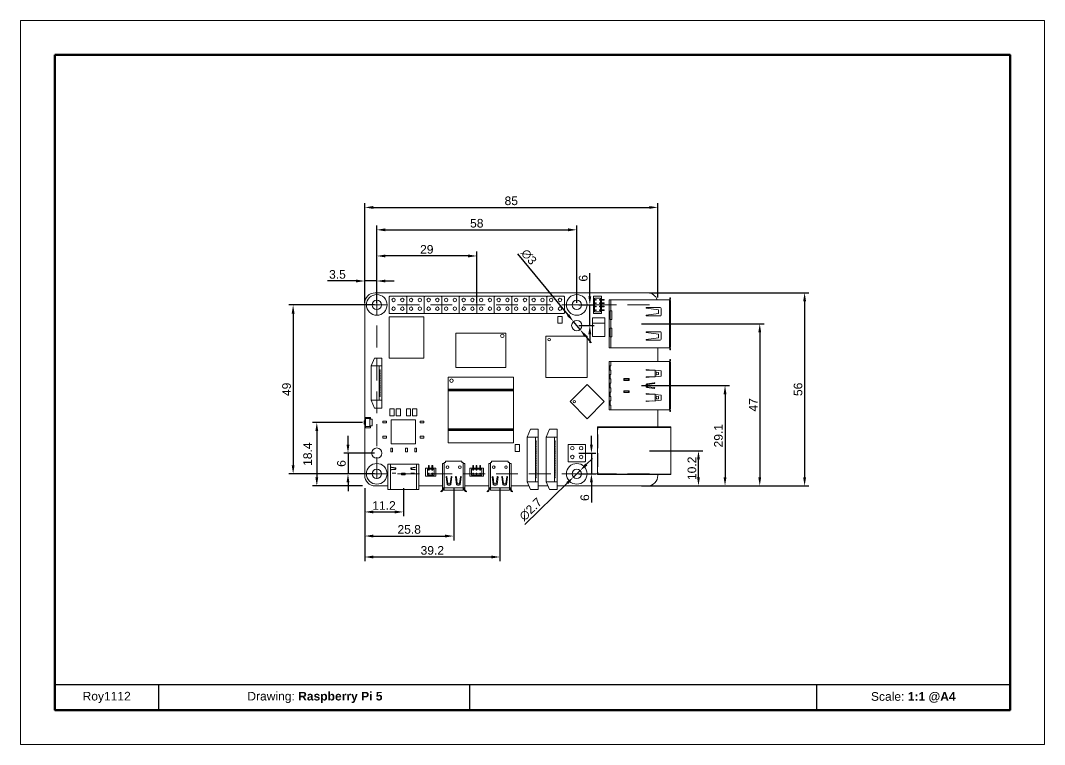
# Model space of a CAD drawing. Header units: millimetres. Extents: x 210 to 507, y 297 to 507.
import ezdxf

# ---------------------------------------------------------------- set-up
doc = ezdxf.new("R2010")
doc.units = ezdxf.units.MM
doc.linetypes.add('DASHED2', pattern=[9.525, 6.35, -3.175])
doc.layers.get('Defpoints').update_dxf_attribs({"color": 5, "lineweight": 13})
for name, color, linetype, lineweight in [('01 Frame', 9, 'Continuous', 30), ('02 Board', 3, 'Continuous', 20), ('03 Component', 7, 'Continuous', 13), ('05 Dimensions', 1, 'Continuous', 18)]:
    doc.layers.add(name, color=color, linetype=linetype, lineweight=lineweight)
doc.layers.add('04 AuxiliaryLine', color=6, linetype='DASHED2', lineweight=13, plot=False)
doc.styles.get("Standard").update_dxf_attribs({"font": 'arial.ttf'})
doc.dimstyles.new('ISO-25', dxfattribs={"dimtxt": 2.5, "dimasz": 2.5, "dimexe": 1.25, "dimexo": 0.625, "dimtad": 1, "dimdsep": 46, "dimtxsty": 'Standard', "dimcen": 2.5, "dimadec": 0, "dimazin": 0, "dimtfac": 1, "dimtmove": 0, "dimatfit": 3, "dimfxl": 1, "dimarcsym": 0})

# ---------------------------------------------------------------- blocks, each defined once
blk = doc.blocks.new('*D12')
at = {"layer": '05 Dimensions', "color": 0, "lineweight": -2, "transparency": 16777216}
for p, q in [((307.34, 431.44), (299.02, 431.44)), ((309.84, 425.14), (309.84, 432.69)), ((313.34, 431.44), (309.84, 431.44)), ((313.34, 425.14), (313.34, 432.69)), ((315.84, 431.44), (318.34, 431.44))]:
    blk.add_line(p, q, dxfattribs=at)
at = {"layer": '05 Dimensions', "color": 0, "transparency": 16777216}
for points in [[(307.34, 431.85), (307.34, 431.02), (309.84, 431.44)], [(315.84, 431.85), (315.84, 431.02), (313.34, 431.44)]]:
    blk.add_solid(points, dxfattribs=at)
at = {"layer": 'Defpoints', "color": 0, "transparency": 16777216}
for p in [(309.84, 431.44), (309.84, 424.51), (313.34, 424.51)]:
    blk.add_point(p, dxfattribs=at)
at = {"layer": '05 Dimensions', "color": 0, "transparency": 16777216, "insert": (301.93, 433.34), "char_height": 2.5, "attachment_point": 5}
blk.add_mtext('3.5', dxfattribs=at)
blk = doc.blocks.new('*D13')
at = {"layer": '05 Dimensions', "color": 0, "lineweight": -2, "transparency": 16777216}
for p, q in [((313.34, 425.14), (313.34, 439.95)), ((342.34, 425.14), (342.34, 439.95)), ((339.84, 438.7), (315.84, 438.7))]:
    blk.add_line(p, q, dxfattribs=at)
at = {"layer": '05 Dimensions', "color": 0, "transparency": 16777216}
for points in [[(315.84, 439.11), (315.84, 438.28), (313.34, 438.7)], [(339.84, 439.11), (339.84, 438.28), (342.34, 438.7)]]:
    blk.add_solid(points, dxfattribs=at)
at = {"layer": 'Defpoints', "color": 0, "transparency": 16777216}
for p in [(313.34, 438.7), (313.34, 424.51), (342.34, 424.51)]:
    blk.add_point(p, dxfattribs=at)
at = {"layer": '05 Dimensions', "color": 0, "transparency": 16777216, "insert": (327.84, 440.6), "char_height": 2.5, "attachment_point": 5}
blk.add_mtext('29', dxfattribs=at)
blk = doc.blocks.new('*D14')
at = {"layer": '05 Dimensions', "color": 0, "lineweight": -2, "transparency": 16777216}
for p, q in [((313.34, 425.14), (313.34, 447.53)), ((315.84, 446.28), (368.84, 446.28)), ((371.34, 425.14), (371.34, 447.53))]:
    blk.add_line(p, q, dxfattribs=at)
at = {"layer": '05 Dimensions', "color": 0, "transparency": 16777216}
for points in [[(315.84, 446.7), (315.84, 445.86), (313.34, 446.28)], [(368.84, 446.7), (368.84, 445.86), (371.34, 446.28)]]:
    blk.add_solid(points, dxfattribs=at)
at = {"layer": 'Defpoints', "color": 0, "transparency": 16777216}
for p in [(371.34, 446.28), (313.34, 424.51), (371.34, 424.51)]:
    blk.add_point(p, dxfattribs=at)
at = {"layer": '05 Dimensions', "color": 0, "transparency": 16777216, "insert": (342.34, 448.18), "char_height": 2.5, "attachment_point": 5}
blk.add_mtext('58', dxfattribs=at)
blk = doc.blocks.new('*D15')
at = {"layer": '05 Dimensions', "color": 0, "lineweight": -2, "transparency": 16777216}
for p, q in [((309.84, 425.64), (309.84, 454.03)), ((312.34, 452.78), (392.34, 452.78)), ((394.84, 426.64), (394.84, 454.03))]:
    blk.add_line(p, q, dxfattribs=at)
at = {"layer": '05 Dimensions', "color": 0, "transparency": 16777216}
for points in [[(312.34, 453.19), (312.34, 452.36), (309.84, 452.78)], [(392.34, 453.19), (392.34, 452.36), (394.84, 452.78)]]:
    blk.add_solid(points, dxfattribs=at)
at = {"layer": 'Defpoints', "color": 0, "transparency": 16777216}
for p in [(394.84, 452.78), (309.84, 425.01), (394.84, 426.01)]:
    blk.add_point(p, dxfattribs=at)
at = {"layer": '05 Dimensions', "color": 0, "transparency": 16777216, "insert": (352.34, 454.68), "char_height": 2.5, "attachment_point": 5}
blk.add_mtext('85', dxfattribs=at)
blk = doc.blocks.new('*D17')
at = {"layer": '05 Dimensions', "color": 0, "lineweight": -2, "transparency": 16777216}
for p, q in [((354.15, 439.35), (368.79, 421.6)), ((372.29, 417.35), (370.38, 419.67)), ((373.88, 415.43), (375.48, 413.5))]:
    blk.add_line(p, q, dxfattribs=at)
at = {"layer": '05 Dimensions', "color": 0, "transparency": 16777216}
for points in [[(369.11, 421.86), (368.47, 421.33), (370.38, 419.67)], [(374.21, 415.69), (373.56, 415.16), (372.29, 417.35)]]:
    blk.add_solid(points, dxfattribs=at)
at = {"layer": 'Defpoints', "color": 0, "transparency": 16777216}
for p in [(370.38, 419.67), (372.29, 417.35)]:
    blk.add_point(p, dxfattribs=at)
at = {"layer": '05 Dimensions', "color": 0, "transparency": 16777216, "insert": (357.45, 438.44), "char_height": 2.5, "attachment_point": 5, "rotation": 309.5276}
blk.add_mtext('∅3', dxfattribs=at)
blk = doc.blocks.new('*D19')
at = {"layer": '05 Dimensions', "color": 0, "lineweight": -2, "transparency": 16777216}
for p, q in [((312.71, 424.51), (287.82, 424.51)), ((289.07, 422.01), (289.07, 378.01)), ((312.71, 375.51), (287.82, 375.51))]:
    blk.add_line(p, q, dxfattribs=at)
at = {"layer": '05 Dimensions', "color": 0, "transparency": 16777216}
for points in [[(288.66, 422.01), (289.49, 422.01), (289.07, 424.51)], [(288.66, 378.01), (289.49, 378.01), (289.07, 375.51)]]:
    blk.add_solid(points, dxfattribs=at)
at = {"layer": 'Defpoints', "color": 0, "transparency": 16777216}
for p in [(313.34, 424.51), (289.07, 375.51), (313.34, 375.51)]:
    blk.add_point(p, dxfattribs=at)
at = {"layer": '05 Dimensions', "color": 0, "transparency": 16777216, "insert": (287.17, 400.01), "char_height": 2.5, "attachment_point": 5, "rotation": 90}
blk.add_mtext('49', dxfattribs=at)
blk = doc.blocks.new('*D20')
at = {"layer": '05 Dimensions', "color": 0, "lineweight": -2, "transparency": 16777216}
for p, q in [((304.99, 384.01), (304.99, 386.51)), ((312.71, 381.51), (303.74, 381.51)), ((304.99, 381.51), (304.99, 375.51)), ((312.71, 375.51), (303.74, 375.51)), ((304.99, 373.01), (304.99, 370.51))]:
    blk.add_line(p, q, dxfattribs=at)
at = {"layer": '05 Dimensions', "color": 0, "transparency": 16777216}
for points in [[(304.57, 384.01), (305.4, 384.01), (304.99, 381.51)], [(304.57, 373.01), (305.4, 373.01), (304.99, 375.51)]]:
    blk.add_solid(points, dxfattribs=at)
at = {"layer": 'Defpoints', "color": 0, "transparency": 16777216}
for p in [(313.34, 381.51), (304.99, 375.51), (313.34, 375.51)]:
    blk.add_point(p, dxfattribs=at)
at = {"layer": '05 Dimensions', "color": 0, "transparency": 16777216, "insert": (303.09, 378.51), "char_height": 2.5, "attachment_point": 5, "rotation": 90}
blk.add_mtext('6', dxfattribs=at)
blk = doc.blocks.new('*D21')
at = {"layer": '05 Dimensions', "color": 0, "lineweight": -2, "transparency": 16777216}
for p, q in [((309.21, 390.41), (294.69, 390.41)), ((295.94, 387.91), (295.95, 374.51)), ((309.21, 372.01), (294.7, 372.01))]:
    blk.add_line(p, q, dxfattribs=at)
at = {"layer": '05 Dimensions', "color": 0, "transparency": 16777216}
for points in [[(296.36, 387.91), (295.53, 387.91), (295.94, 390.41)], [(296.36, 374.51), (295.53, 374.51), (295.95, 372.01)]]:
    blk.add_solid(points, dxfattribs=at)
at = {"layer": 'Defpoints', "color": 0, "transparency": 16777216}
for p in [(309.83, 390.41), (295.95, 372.01), (309.84, 372.01)]:
    blk.add_point(p, dxfattribs=at)
at = {"layer": '05 Dimensions', "color": 0, "transparency": 16777216, "insert": (293.29, 381.21), "char_height": 2.5, "attachment_point": 5, "rotation": 90}
blk.add_mtext('18.4', dxfattribs=at)
blk = doc.blocks.new('*D22')
at = {"layer": '05 Dimensions', "color": 0, "lineweight": -2, "transparency": 16777216}
for p, q in [((309.84, 371.39), (309.84, 363.2)), ((321.04, 371.39), (321.04, 363.2)), ((312.34, 364.45), (318.54, 364.45))]:
    blk.add_line(p, q, dxfattribs=at)
at = {"layer": '05 Dimensions', "color": 0, "transparency": 16777216}
for points in [[(312.34, 364.87), (312.34, 364.03), (309.84, 364.45)], [(318.54, 364.87), (318.54, 364.03), (321.04, 364.45)]]:
    blk.add_solid(points, dxfattribs=at)
at = {"layer": 'Defpoints', "color": 0, "transparency": 16777216}
for p in [(309.84, 372.01), (321.04, 372.01), (321.04, 364.45)]:
    blk.add_point(p, dxfattribs=at)
at = {"layer": '05 Dimensions', "color": 0, "transparency": 16777216, "insert": (315.44, 366.33), "char_height": 2.5, "attachment_point": 5}
blk.add_mtext('11.2', dxfattribs=at)
blk = doc.blocks.new('*D23')
at = {"layer": '05 Dimensions', "color": 0, "lineweight": -2, "transparency": 16777216}
for p, q in [((309.84, 371.39), (309.84, 356.22)), ((335.64, 371.39), (335.64, 356.22)), ((312.34, 357.47), (333.14, 357.47))]:
    blk.add_line(p, q, dxfattribs=at)
at = {"layer": '05 Dimensions', "color": 0, "transparency": 16777216}
for points in [[(312.34, 357.88), (312.34, 357.05), (309.84, 357.47)], [(333.14, 357.88), (333.14, 357.05), (335.64, 357.47)]]:
    blk.add_solid(points, dxfattribs=at)
at = {"layer": 'Defpoints', "color": 0, "transparency": 16777216}
for p in [(309.84, 372.01), (335.64, 372.01), (335.64, 357.47)]:
    blk.add_point(p, dxfattribs=at)
at = {"layer": '05 Dimensions', "color": 0, "transparency": 16777216, "insert": (322.74, 359.37), "char_height": 2.5, "attachment_point": 5}
blk.add_mtext('25.8', dxfattribs=at)
blk = doc.blocks.new('*D24')
at = {"layer": '05 Dimensions', "color": 0, "lineweight": -2, "transparency": 16777216}
for p, q in [((309.84, 371.39), (309.84, 350.14)), ((349.04, 371.39), (349.04, 350.14)), ((312.34, 351.39), (346.54, 351.39))]:
    blk.add_line(p, q, dxfattribs=at)
at = {"layer": '05 Dimensions', "color": 0, "transparency": 16777216}
for points in [[(312.34, 351.81), (312.34, 350.97), (309.84, 351.39)], [(346.54, 351.81), (346.54, 350.97), (349.04, 351.39)]]:
    blk.add_solid(points, dxfattribs=at)
at = {"layer": 'Defpoints', "color": 0, "transparency": 16777216}
for p in [(309.84, 372.01), (349.04, 372.01), (349.04, 351.39)]:
    blk.add_point(p, dxfattribs=at)
at = {"layer": '05 Dimensions', "color": 0, "transparency": 16777216, "insert": (329.44, 353.29), "char_height": 2.5, "attachment_point": 5}
blk.add_mtext('39.2', dxfattribs=at)
blk = doc.blocks.new('*D25')
at = {"layer": '05 Dimensions', "color": 0, "lineweight": -2, "transparency": 16777216}
for p, q in [((374.1, 378.2), (375.89, 379.94)), ((372.31, 376.45), (370.37, 374.57)), ((356.29, 360.85), (368.58, 372.82))]:
    blk.add_line(p, q, dxfattribs=at)
at = {"layer": '05 Dimensions', "color": 0, "transparency": 16777216}
for points in [[(373.81, 378.5), (374.39, 377.9), (372.31, 376.45)], [(368.29, 373.12), (368.87, 372.53), (370.37, 374.57)]]:
    blk.add_solid(points, dxfattribs=at)
at = {"layer": 'Defpoints', "color": 0, "transparency": 16777216}
for p in [(370.37, 374.57), (372.31, 376.45)]:
    blk.add_point(p, dxfattribs=at)
at = {"layer": '05 Dimensions', "color": 0, "transparency": 16777216, "insert": (357.97, 365.23), "char_height": 2.5, "attachment_point": 5, "rotation": 44.2647}
blk.add_mtext('∅2.7', dxfattribs=at)
blk = doc.blocks.new('*D26')
at = {"layer": '05 Dimensions', "color": 0, "lineweight": -2, "transparency": 16777216}
for p, q in [((375.58, 384.01), (375.58, 386.51)), ((371.96, 381.51), (376.83, 381.51)), ((375.58, 381.51), (375.58, 375.51)), ((371.96, 375.51), (376.83, 375.51)), ((375.58, 373.01), (375.58, 367.16))]:
    blk.add_line(p, q, dxfattribs=at)
at = {"layer": '05 Dimensions', "color": 0, "transparency": 16777216}
for points in [[(375.17, 384.01), (376, 384.01), (375.58, 381.51)], [(375.17, 373.01), (376, 373.01), (375.58, 375.51)]]:
    blk.add_solid(points, dxfattribs=at)
at = {"layer": 'Defpoints', "color": 0, "transparency": 16777216}
for p in [(371.34, 381.51), (371.34, 375.51), (375.58, 375.51)]:
    blk.add_point(p, dxfattribs=at)
at = {"layer": '05 Dimensions', "color": 0, "transparency": 16777216, "insert": (373.68, 368.61), "char_height": 2.5, "attachment_point": 5, "rotation": 90}
blk.add_mtext('6', dxfattribs=at)
blk = doc.blocks.new('*D27')
at = {"layer": '05 Dimensions', "color": 0, "lineweight": -2, "transparency": 16777216}
for p, q in [((392.46, 382.21), (407.89, 382.21)), ((406.64, 374.51), (406.64, 379.71)), ((392.46, 372.01), (407.89, 372.01))]:
    blk.add_line(p, q, dxfattribs=at)
at = {"layer": '05 Dimensions', "color": 0, "transparency": 16777216}
for points in [[(406.22, 379.71), (407.05, 379.71), (406.64, 382.21)], [(406.22, 374.51), (407.05, 374.51), (406.64, 372.01)]]:
    blk.add_solid(points, dxfattribs=at)
at = {"layer": 'Defpoints', "color": 0, "transparency": 16777216}
for p in [(391.84, 382.21), (406.64, 382.21), (391.84, 372.01)]:
    blk.add_point(p, dxfattribs=at)
at = {"layer": '05 Dimensions', "color": 0, "transparency": 16777216, "insert": (404.74, 377.11), "char_height": 2.5, "attachment_point": 5, "rotation": 90}
blk.add_mtext('10.2', dxfattribs=at)
blk = doc.blocks.new('*D28')
at = {"layer": '05 Dimensions', "color": 0, "lineweight": -2, "transparency": 16777216}
for p, q in [((390.13, 401.11), (415.59, 401.11)), ((414.34, 398.61), (414.34, 374.51)), ((390.13, 372.01), (415.59, 372.01))]:
    blk.add_line(p, q, dxfattribs=at)
at = {"layer": '05 Dimensions', "color": 0, "transparency": 16777216}
for points in [[(413.92, 398.61), (414.75, 398.61), (414.34, 401.11)], [(413.92, 374.51), (414.75, 374.51), (414.34, 372.01)]]:
    blk.add_solid(points, dxfattribs=at)
at = {"layer": 'Defpoints', "color": 0, "transparency": 16777216}
for p in [(389.51, 401.11), (389.51, 372.01), (414.34, 372.01)]:
    blk.add_point(p, dxfattribs=at)
at = {"layer": '05 Dimensions', "color": 0, "transparency": 16777216, "insert": (412.44, 386.56), "char_height": 2.5, "attachment_point": 5, "rotation": 90}
blk.add_mtext('29.1', dxfattribs=at)
blk = doc.blocks.new('*D29')
at = {"layer": '05 Dimensions', "color": 0, "lineweight": -2, "transparency": 16777216}
for p, q in [((390.13, 419.01), (425.66, 419.01)), ((424.41, 416.51), (424.41, 374.51)), ((390.13, 372.01), (425.66, 372.01))]:
    blk.add_line(p, q, dxfattribs=at)
at = {"layer": '05 Dimensions', "color": 0, "transparency": 16777216}
for points in [[(423.99, 416.51), (424.82, 416.51), (424.41, 419.01)], [(423.99, 374.51), (424.82, 374.51), (424.41, 372.01)]]:
    blk.add_solid(points, dxfattribs=at)
at = {"layer": 'Defpoints', "color": 0, "transparency": 16777216}
for p in [(389.51, 419.01), (389.51, 372.01), (424.41, 372.01)]:
    blk.add_point(p, dxfattribs=at)
at = {"layer": '05 Dimensions', "color": 0, "transparency": 16777216, "insert": (422.53, 395.51), "char_height": 2.5, "attachment_point": 5, "rotation": 90}
blk.add_mtext('47', dxfattribs=at)
blk = doc.blocks.new('*D30')
at = {"layer": '05 Dimensions', "color": 0, "lineweight": -2, "transparency": 16777216}
for p, q in [((392.46, 428.01), (438.67, 428.01)), ((437.42, 425.51), (437.42, 374.51)), ((392.46, 372.01), (438.67, 372.01))]:
    blk.add_line(p, q, dxfattribs=at)
at = {"layer": '05 Dimensions', "color": 0, "transparency": 16777216}
for points in [[(437, 425.51), (437.84, 425.51), (437.42, 428.01)], [(437, 374.51), (437.84, 374.51), (437.42, 372.01)]]:
    blk.add_solid(points, dxfattribs=at)
at = {"layer": 'Defpoints', "color": 0, "transparency": 16777216}
for p in [(391.84, 428.01), (391.84, 372.01), (437.42, 372.01)]:
    blk.add_point(p, dxfattribs=at)
at = {"layer": '05 Dimensions', "color": 0, "transparency": 16777216, "insert": (435.52, 400.01), "char_height": 2.5, "attachment_point": 5, "rotation": 90}
blk.add_mtext('56', dxfattribs=at)
blk = doc.blocks.new('*D31')
at = {"layer": '05 Dimensions', "color": 0, "lineweight": -2, "transparency": 16777216}
for p, q in [((375.12, 427.01), (375.12, 433.69)), ((371.96, 424.51), (376.37, 424.51)), ((375.12, 418.51), (375.12, 424.51)), ((371.96, 418.51), (376.37, 418.51)), ((375.12, 416.01), (375.12, 413.51))]:
    blk.add_line(p, q, dxfattribs=at)
at = {"layer": '05 Dimensions', "color": 0, "transparency": 16777216}
for points in [[(374.7, 427.01), (375.54, 427.01), (375.12, 424.51)], [(374.7, 416.01), (375.54, 416.01), (375.12, 418.51)]]:
    blk.add_solid(points, dxfattribs=at)
at = {"layer": 'Defpoints', "color": 0, "transparency": 16777216}
for p in [(371.34, 424.51), (371.34, 418.51), (375.12, 418.51)]:
    blk.add_point(p, dxfattribs=at)
at = {"layer": '05 Dimensions', "color": 0, "transparency": 16777216, "insert": (373.22, 432.24), "char_height": 2.5, "attachment_point": 5, "rotation": 90}
blk.add_mtext('6', dxfattribs=at)

msp = doc.modelspace()

# ---------------------------------------------------------------- linework, layer by layer
at = {"layer": '01 Frame'}
for p, q in [((250, 314.302), (250, 307)), ((340.231, 314.302), (340.231, 307)), ((440.881, 314.302), (440.881, 307))]:
    msp.add_line(p, q, dxfattribs=at)
at = {"layer": '01 Frame', "lineweight": 50}
msp.add_lwpolyline([(220, 497), (497, 497), (497, 307), (220, 307)], close=True, dxfattribs=at)
at = {"layer": '01 Frame'}
for points in [[(220, 307), (497, 307), (497, 314.302), (220, 314.302)], [(220, 307), (497, 307), (497, 307), (220, 307)]]:
    msp.add_lwpolyline(points, close=True, dxfattribs=at)
at = {"layer": '02 Board'}
msp.add_line((360.109, 372.012), (362.953, 372.012), dxfattribs=at)
for points in [[(394.667, 426.012, 0.3178372), (391.839, 428.012), (312.839, 428.012, 0.4142136), (309.839, 425.012), (309.839, 375.012, 0.4142136), (312.839, 372.012), (316.569, 372.012)], [(365.606, 372.012), (391.839, 372.012, 0.4142136), (394.839, 375.012), (394.839, 375.271)]]:
    msp.add_lwpolyline(points, format="xyb", dxfattribs=at)
for points in [[(394.839, 408.112), (394.839, 412.012)], [(394.839, 389.153), (394.839, 394.112)], [(325.509, 372.012), (332.389, 372.012)], [(338.889, 372.012), (345.789, 372.012)], [(352.289, 372.012), (357.456, 372.012)]]:
    msp.add_lwpolyline(points, dxfattribs=at)
for centre, radius in [((313.339, 424.512), 3), ((313.339, 424.512), 1.35), ((371.339, 424.512), 3), ((371.339, 424.512), 1.35), ((371.339, 418.512), 1.5), ((313.339, 381.512), 1.5), ((313.339, 375.512), 3), ((371.339, 375.512), 3), ((313.339, 375.512), 1.35), ((371.339, 375.512), 1.35)]:
    msp.add_circle(centre, radius, dxfattribs=at)
at = {"layer": '03 Component'}
for p, q in [((377.902, 425.912), (377.902, 426.112)), ((377.902, 426.112), (378.202, 426.112)), ((378.202, 425.912), (377.902, 425.912)), ((377.902, 424.912), (377.902, 425.112)), ((377.902, 425.112), (378.202, 425.112)), ((378.202, 424.912), (377.902, 424.912)), ((378.202, 426.112), (378.202, 425.912)), ((378.202, 425.112), (378.202, 424.912)), ((378.502, 426.112), (379.226, 426.112)), ((379.226, 425.912), (378.502, 425.912)), ((378.502, 425.112), (379.226, 425.112)), ((379.226, 424.912), (378.502, 424.912)), ((379.276, 426.062), (379.276, 425.962)), ((379.276, 425.062), (379.276, 424.962)), ((381.259, 426.012), (381.259, 422.762)), ((398.535, 426.533), (398.359, 426.533)), ((398.359, 426.533), (398.359, 426.157)), ((398.535, 426.157), (398.535, 426.533)), ((377.902, 423.912), (377.902, 424.112)), ((377.902, 424.112), (378.202, 424.112)), ((378.202, 423.912), (377.902, 423.912)), ((377.902, 422.912), (377.902, 423.112)), ((377.902, 423.112), (378.202, 423.112)), ((378.202, 422.912), (377.902, 422.912)), ((378.202, 424.112), (378.202, 423.912)), ((378.202, 423.112), (378.202, 422.912)), ((378.502, 424.112), (379.226, 424.112)), ((379.226, 423.912), (378.502, 423.912)), ((378.502, 423.112), (379.226, 423.112)), ((379.226, 422.912), (378.502, 422.912)), ((379.276, 424.062), (379.276, 423.962)), ((379.276, 423.062), (379.276, 422.962)), ((391.435, 423.674), (391.435, 423.59)), ((391.478, 423.54), (395.011, 423.055)), ((391.478, 421.483), (395.011, 421.969)), ((391.485, 423.724), (395.573, 423.724)), ((395.054, 423.005), (395.054, 422.018)), ((395.823, 421.549), (395.823, 423.474)), ((375.889, 419.254), (379.489, 419.254)), ((381.233, 417.762), (381.233, 420.262)), ((391.435, 421.349), (391.435, 421.434)), ((391.485, 421.299), (395.573, 421.299)), ((391.435, 416.674), (391.435, 416.59)), ((391.478, 416.54), (395.011, 416.055)), ((391.485, 416.724), (395.573, 416.724)), ((395.054, 416.005), (395.054, 415.018)), ((395.823, 414.549), (395.823, 416.474)), ((381.259, 415.262), (381.259, 412.012)), ((391.435, 414.349), (391.435, 414.434)), ((391.478, 414.483), (395.011, 414.969)), ((391.485, 414.299), (395.573, 414.299)), ((398.359, 411.49), (398.359, 411.866)), ((398.535, 411.49), (398.359, 411.49)), ((398.535, 411.866), (398.535, 411.49)), ((311.68, 406.847), (312.637, 409.097)), ((312.637, 409.097), (314.834, 409.097)), ((314.834, 409.097), (314.834, 396.847)), ((398.535, 408.633), (398.359, 408.633)), ((398.359, 408.633), (398.359, 408.257)), ((398.535, 408.257), (398.535, 408.633)), ((311.68, 396.847), (311.68, 406.847)), ((311.68, 406.847), (314.834, 406.847)), ((314.074, 406.847), (314.074, 396.847)), ((381.009, 406.842), (381.009, 405.572)), ((381.009, 404.302), (381.009, 403.032)), ((391.425, 405.777), (391.425, 405.64)), ((391.45, 405.615), (394.054, 405.615)), ((391.452, 405.802), (393.284, 405.615)), ((394.054, 405.615), (394.054, 403.649)), ((394.054, 405.536), (395.823, 405.355)), ((394.054, 405.124), (395.054, 404.94)), ((394.054, 404.141), (395.054, 404.324)), ((395.054, 404.94), (395.054, 404.324)), ((395.823, 405.355), (395.823, 403.863)), ((381.009, 401.762), (381.009, 400.492)), ((391.425, 403.493), (391.425, 403.63)), ((391.425, 401.356), (391.425, 400.868)), ((391.936, 401.452), (391.441, 401.452)), ((391.452, 403.468), (393.284, 403.655)), ((393.825, 401.947), (391.684, 401.653)), ((393.825, 401.711), (391.936, 401.452)), ((394.054, 403.684), (395.823, 403.863)), ((334.003, 400.046), (353.003, 400.046)), ((334.003, 399.796), (353.003, 399.796)), ((334.003, 399.546), (353.003, 399.546)), ((381.009, 399.222), (381.009, 397.952)), ((391.425, 398.76), (391.425, 398.622)), ((391.441, 400.772), (391.936, 400.772)), ((391.45, 398.597), (394.054, 398.597)), ((391.452, 398.785), (393.284, 398.597)), ((393.825, 400.276), (391.684, 400.571)), ((393.825, 400.512), (391.936, 400.772)), ((394.054, 398.597), (394.054, 396.632)), ((394.054, 398.519), (395.823, 398.338)), ((394.054, 398.106), (395.054, 397.922)), ((395.823, 398.338), (395.823, 396.845)), ((311.68, 396.847), (312.637, 394.597)), ((311.68, 396.847), (314.834, 396.847)), ((314.834, 396.847), (314.834, 394.597)), ((381.009, 396.682), (381.009, 395.412)), ((391.425, 396.475), (391.425, 396.613)), ((391.452, 396.45), (393.284, 396.638)), ((394.054, 397.123), (395.054, 397.307)), ((394.054, 396.666), (395.823, 396.845)), ((395.054, 397.922), (395.054, 397.307)), ((312.637, 394.597), (314.834, 394.597)), ((398.359, 393.59), (398.359, 393.966)), ((398.535, 393.59), (398.359, 393.59)), ((398.535, 393.966), (398.535, 393.59)), ((310.035, 391.59), (311.535, 391.59)), ((310.035, 389.19), (311.535, 389.19)), ((311.335, 391.59), (311.335, 389.19)), ((377.434, 389.153), (377.484, 389.153)), ((377.434, 389.153), (377.434, 388.403)), ((377.484, 389.153), (377.484, 388.403)), ((392.265, 388.965), (392.265, 389.153)), ((334.003, 388.546), (353.003, 388.546)), ((334.003, 388.296), (353.003, 388.296)), ((334.003, 388.046), (353.003, 388.046)), ((356.956, 386.189), (357.912, 388.439)), ((356.956, 373.189), (356.956, 386.189)), ((356.956, 386.189), (360.109, 386.189)), ((357.912, 388.439), (360.109, 388.439)), ((359.349, 386.189), (359.349, 373.189)), ((360.109, 388.439), (360.109, 370.939)), ((362.453, 386.189), (363.41, 388.439)), ((362.453, 373.189), (362.453, 386.189)), ((362.453, 386.189), (365.606, 386.189)), ((363.41, 388.439), (365.606, 388.439)), ((364.846, 386.189), (364.846, 373.189)), ((365.606, 388.439), (365.606, 370.939)), ((377.484, 388.403), (377.434, 388.403)), ((377.484, 386.903), (377.434, 386.903)), ((377.434, 386.903), (377.434, 382.962)), ((377.484, 388.965), (398.584, 388.965)), ((377.484, 386.903), (377.484, 382.962)), ((377.484, 382.962), (377.434, 382.962)), ((377.484, 381.462), (377.434, 381.462)), ((377.434, 381.462), (377.434, 377.521)), ((377.484, 377.521), (377.484, 381.462)), ((317.269, 378.322), (317.269, 370.972)), ((317.682, 377.436), (318.714, 377.294)), ((317.682, 377.322), (318.593, 377.197)), ((324.396, 377.436), (323.364, 377.294)), ((324.396, 377.322), (323.485, 377.197)), ((324.809, 378.322), (324.809, 370.972)), ((328.349, 377.156), (328.349, 377.88)), ((328.399, 377.93), (328.499, 377.93)), ((328.549, 377.88), (328.549, 377.156)), ((329.349, 377.156), (329.349, 377.88)), ((329.399, 377.93), (329.499, 377.93)), ((329.549, 377.88), (329.549, 377.156)), ((332.389, 371.492), (332.389, 378.492)), ((332.389, 378.492), (332.889, 378.492)), ((332.989, 378.81), (332.889, 378.71)), ((332.889, 371.492), (332.889, 378.71)), ((332.989, 378.81), (333.239, 378.81)), ((333.239, 378.81), (333.239, 379.16)), ((333.239, 379.16), (338.039, 379.16)), ((338.039, 378.81), (338.039, 379.16)), ((338.289, 378.81), (338.039, 378.81)), ((338.289, 378.81), (338.389, 378.71)), ((338.389, 371.492), (338.389, 378.71)), ((338.889, 378.492), (338.389, 378.492)), ((338.889, 378.492), (338.889, 371.492)), ((341.189, 377.156), (341.189, 377.88)), ((341.239, 377.93), (341.339, 377.93)), ((341.389, 377.88), (341.389, 377.156)), ((342.189, 377.156), (342.189, 377.88)), ((342.239, 377.93), (342.339, 377.93)), ((342.389, 377.88), (342.389, 377.156)), ((343.189, 377.156), (343.189, 377.88)), ((343.239, 377.93), (343.339, 377.93)), ((343.389, 377.88), (343.389, 377.156)), ((345.789, 371.492), (345.789, 378.492)), ((345.789, 378.492), (346.289, 378.492)), ((346.389, 378.81), (346.289, 378.71)), ((346.289, 371.492), (346.289, 378.71)), ((346.389, 378.81), (346.639, 378.81)), ((346.639, 378.81), (346.639, 379.16)), ((346.639, 379.16), (351.439, 379.16)), ((351.439, 378.81), (351.439, 379.16)), ((351.689, 378.81), (351.439, 378.81)), ((351.689, 378.81), (351.789, 378.71)), ((351.789, 371.492), (351.789, 378.71)), ((352.289, 378.492), (351.789, 378.492)), ((352.289, 378.492), (352.289, 371.492)), ((377.434, 377.521), (377.484, 377.521)), ((317.682, 376.744), (318.593, 376.869)), ((317.682, 376.63), (318.714, 376.772)), ((317.753, 375.744), (318.839, 375.744)), ((318.634, 376.917), (318.634, 377.149)), ((318.839, 376.915), (318.839, 377.15)), ((323.239, 376.915), (323.239, 377.15)), ((323.239, 375.744), (324.325, 375.744)), ((324.396, 376.63), (323.364, 376.772)), ((323.444, 376.917), (323.444, 377.149)), ((324.396, 376.744), (323.485, 376.869)), ((328.349, 376.856), (328.549, 376.856)), ((328.349, 376.556), (328.349, 376.856)), ((328.549, 376.556), (328.349, 376.556)), ((328.549, 376.856), (328.549, 376.556)), ((329.349, 376.856), (329.549, 376.856)), ((329.349, 376.556), (329.349, 376.856)), ((329.549, 376.556), (329.349, 376.556)), ((329.549, 376.856), (329.549, 376.556)), ((333.431, 374.601), (333.725, 372.459)), ((333.667, 374.601), (333.926, 372.712)), ((334.866, 374.601), (334.607, 372.712)), ((335.102, 374.601), (334.808, 372.459)), ((336.176, 374.601), (336.47, 372.459)), ((336.412, 374.601), (336.671, 372.712)), ((337.611, 374.601), (337.352, 372.712)), ((337.847, 374.601), (337.553, 372.459)), ((341.189, 376.856), (341.389, 376.856)), ((341.189, 376.556), (341.189, 376.856)), ((341.389, 376.556), (341.189, 376.556)), ((341.389, 376.856), (341.389, 376.556)), ((342.189, 376.856), (342.389, 376.856)), ((342.189, 376.556), (342.189, 376.856)), ((342.389, 376.556), (342.189, 376.556)), ((342.389, 376.856), (342.389, 376.556)), ((343.189, 376.856), (343.389, 376.856)), ((343.189, 376.556), (343.189, 376.856)), ((343.389, 376.556), (343.189, 376.556)), ((343.389, 376.856), (343.389, 376.556)), ((346.831, 374.601), (347.125, 372.459)), ((347.067, 374.601), (347.326, 372.712)), ((348.266, 374.601), (348.007, 372.712)), ((348.502, 374.601), (348.208, 372.459)), ((349.576, 374.601), (349.87, 372.459)), ((349.812, 374.601), (350.071, 372.712)), ((351.011, 374.601), (350.752, 372.712)), ((351.247, 374.601), (350.953, 372.459)), ((377.484, 376.021), (377.434, 376.021)), ((377.434, 376.021), (377.434, 375.271)), ((377.484, 375.271), (377.434, 375.271)), ((377.484, 376.021), (377.484, 375.271)), ((377.484, 375.458), (398.584, 375.458)), ((392.265, 375.458), (392.265, 375.271)), ((332.389, 371.492), (332.389, 371.042)), ((338.889, 371.492), (332.389, 371.492)), ((332.639, 371.492), (332.639, 371.042)), ((334.023, 372.2), (334.511, 372.2)), ((334.026, 372.625), (334.508, 372.625)), ((337.255, 372.2), (336.767, 372.2)), ((337.253, 372.625), (336.77, 372.625)), ((338.639, 371.492), (338.639, 371.042)), ((338.889, 371.492), (338.889, 371.042)), ((352.289, 371.492), (345.789, 371.492)), ((345.789, 371.492), (345.789, 371.042)), ((346.039, 371.492), (346.039, 371.042)), ((347.423, 372.2), (347.911, 372.2)), ((347.426, 372.625), (347.908, 372.625)), ((350.655, 372.2), (350.167, 372.2)), ((350.653, 372.625), (350.17, 372.625)), ((352.039, 371.492), (352.039, 371.042)), ((352.289, 371.492), (352.289, 371.042)), ((356.956, 373.189), (357.912, 370.939)), ((356.956, 373.189), (360.109, 373.189)), ((362.453, 373.189), (363.41, 370.939)), ((362.453, 373.189), (365.606, 373.189)), ((357.912, 370.939), (360.109, 370.939)), ((363.41, 370.939), (365.606, 370.939))]:
    msp.add_line(p, q, dxfattribs=at)
for points in [[(317.189, 427.052), (321.769, 427.052, -0.4142136), (322.019, 426.802), (322.019, 422.222, -0.4142136), (321.769, 421.972), (317.189, 421.972, -0.4142136), (316.939, 422.222), (316.939, 426.802, -0.4142136)], [(369.049, 384.052), (373.629, 384.052, -0.4142136), (373.879, 383.802), (373.879, 379.222, -0.4142136), (373.629, 378.972), (369.049, 378.972, -0.4142136), (368.799, 379.222), (368.799, 383.802, -0.4142136)]]:
    msp.add_lwpolyline(points, format="xyb", close=True, dxfattribs=at)
for points in [[(322.019, 426.802, -0.4142136), (322.269, 427.052), (326.849, 427.052, -0.4142136), (327.099, 426.802), (327.099, 422.222, -0.4142136), (326.849, 421.972), (322.269, 421.972, -0.4142136), (322.019, 422.222)], [(327.099, 426.802, -0.4142136), (327.349, 427.052), (331.929, 427.052, -0.4142136), (332.179, 426.802), (332.179, 422.222, -0.4142136), (331.929, 421.972), (327.349, 421.972, -0.4142136), (327.099, 422.222)], [(332.179, 426.802, -0.4142136), (332.429, 427.052), (337.009, 427.052, -0.4142136), (337.259, 426.802), (337.259, 422.222, -0.4142136), (337.009, 421.972), (332.429, 421.972, -0.4142136), (332.179, 422.222)], [(337.259, 426.802, -0.4142136), (337.509, 427.052), (342.089, 427.052, -0.4142136), (342.339, 426.802), (342.339, 422.222, -0.4142136), (342.089, 421.972), (337.509, 421.972, -0.4142136), (337.259, 422.222)], [(342.339, 426.802, -0.4142136), (342.589, 427.052), (347.169, 427.052, -0.4142136), (347.419, 426.802), (347.419, 422.222, -0.4142136), (347.169, 421.972), (342.589, 421.972, -0.4142136), (342.339, 422.222)], [(347.419, 426.802, -0.4142136), (347.669, 427.052), (352.249, 427.052, -0.4142136), (352.499, 426.802), (352.499, 422.222, -0.4142136), (352.249, 421.972), (347.669, 421.972, -0.4142136), (347.419, 422.222)], [(352.499, 426.802, -0.4142136), (352.749, 427.052), (357.329, 427.052, -0.4142136), (357.579, 426.802), (357.579, 422.222, -0.4142136), (357.329, 421.972), (352.749, 421.972, -0.4142136), (352.499, 422.222)], [(357.579, 426.802, -0.4142136), (357.829, 427.052), (362.409, 427.052, -0.4142136), (362.659, 426.802), (362.659, 422.222, -0.4142136), (362.409, 421.972), (357.829, 421.972, -0.4142136), (357.579, 422.222)], [(362.659, 426.802, -0.4142136), (362.909, 427.052), (367.489, 427.052, -0.4142136), (367.739, 426.802), (367.739, 422.222, -0.4142136), (367.489, 421.972), (362.909, 421.972, -0.4142136), (362.659, 422.222)], [(394.054, 403.649), (391.45, 403.669, 0.4164255), (391.425, 403.644), (391.425, 403.63)], [(394.054, 396.632), (391.45, 396.651, 0.4164255), (391.425, 396.626), (391.425, 396.613)]]:
    msp.add_lwpolyline(points, format="xyb", dxfattribs=at)
for points in [[(376.176, 427.012), (378.502, 427.012), (378.502, 422.012), (376.176, 422.012)], [(376.476, 426.45), (378.202, 426.45), (378.202, 422.474), (376.476, 422.474)], [(376.802, 426.112), (377.002, 426.112), (377.002, 425.912), (376.802, 425.912)], [(376.802, 425.112), (377.002, 425.112), (377.002, 424.912), (376.802, 424.912)], [(380.759, 426.012), (398.259, 426.012), (398.259, 412.012), (380.759, 412.012)], [(398.259, 425.762), (398.484, 425.762), (398.484, 412.262), (398.259, 412.262)], [(376.802, 424.112), (377.002, 424.112), (377.002, 423.912), (376.802, 423.912)], [(376.802, 423.112), (377.002, 423.112), (377.002, 422.912), (376.802, 422.912)], [(381.009, 422.762), (381.509, 422.762), (381.509, 420.262), (381.009, 420.262)], [(316.946, 421.037), (326.946, 421.037), (326.946, 409.037), (316.946, 409.037)], [(365.821, 421.162), (367.071, 421.162), (367.071, 419.162), (365.821, 419.162)], [(375.889, 420.754), (379.489, 420.754), (379.489, 415.354), (375.889, 415.354)], [(336.253, 416.325), (350.753, 416.325), (350.753, 406.325), (336.253, 406.325)], [(381.009, 417.762), (381.509, 417.762), (381.509, 415.262), (381.009, 415.262)], [(362.326, 403.435), (374.326, 403.435), (374.326, 415.435), (362.326, 415.435)], [(380.759, 408.112), (398.259, 408.112), (398.259, 394.112), (380.759, 394.112)], [(380.759, 408.112), (381.259, 408.112), (381.259, 406.842), (380.759, 406.842)], [(398.259, 407.862), (398.484, 407.862), (398.484, 394.362), (398.259, 394.362)], [(314.074, 405.722), (314.324, 405.722), (314.324, 405.472), (314.074, 405.472)], [(314.074, 405.222), (314.324, 405.222), (314.324, 404.972), (314.074, 404.972)], [(314.074, 404.722), (314.324, 404.722), (314.324, 404.472), (314.074, 404.472)], [(314.074, 404.222), (314.324, 404.222), (314.324, 403.972), (314.074, 403.972)], [(380.759, 405.572), (381.259, 405.572), (381.259, 404.302), (380.759, 404.302)], [(314.074, 403.722), (314.324, 403.722), (314.324, 403.472), (314.074, 403.472)], [(314.074, 403.222), (314.324, 403.222), (314.324, 402.972), (314.074, 402.972)], [(314.074, 402.722), (314.324, 402.722), (314.324, 402.472), (314.074, 402.472)], [(314.074, 402.222), (314.324, 402.222), (314.324, 401.972), (314.074, 401.972)], [(314.074, 401.722), (314.324, 401.722), (314.324, 401.472), (314.074, 401.472)], [(314.074, 401.222), (314.324, 401.222), (314.324, 400.972), (314.074, 400.972)], [(334.003, 403.546), (353.003, 403.546), (353.003, 384.546), (334.003, 384.546)], [(369.377, 396.443), (374.326, 401.393), (379.276, 396.443), (374.326, 391.494)], [(380.759, 403.032), (381.259, 403.032), (381.259, 401.762), (380.759, 401.762)], [(385.009, 403.112), (386.509, 403.112), (386.509, 402.612), (385.009, 402.612)], [(385.134, 403.062), (386.384, 403.062), (386.384, 402.662), (385.134, 402.662)], [(314.074, 400.722), (314.324, 400.722), (314.324, 400.472), (314.074, 400.472)], [(314.074, 400.222), (314.324, 400.222), (314.324, 399.972), (314.074, 399.972)], [(314.074, 399.722), (314.324, 399.722), (314.324, 399.472), (314.074, 399.472)], [(314.074, 399.222), (314.324, 399.222), (314.324, 398.972), (314.074, 398.972)], [(314.074, 398.722), (314.324, 398.722), (314.324, 398.472), (314.074, 398.472)], [(314.074, 398.222), (314.324, 398.222), (314.324, 397.972), (314.074, 397.972)], [(380.759, 400.492), (381.259, 400.492), (381.259, 399.222), (380.759, 399.222)], [(385.009, 399.612), (386.509, 399.612), (386.509, 399.112), (385.009, 399.112)], [(385.134, 399.562), (386.384, 399.562), (386.384, 399.162), (385.134, 399.162)], [(380.759, 397.952), (381.259, 397.952), (381.259, 396.682), (380.759, 396.682)], [(380.759, 395.412), (381.259, 395.412), (381.259, 394.112), (380.759, 394.112)], [(317.139, 394.338), (318.389, 394.338), (318.389, 392.338), (317.139, 392.338)], [(318.92, 394.338), (320.17, 394.338), (320.17, 392.338), (318.92, 392.338)], [(321.912, 394.338), (323.162, 394.338), (323.162, 392.338), (321.912, 392.338)], [(323.694, 394.338), (324.944, 394.338), (324.944, 392.338), (323.694, 392.338)], [(309.635, 390.914), (310.035, 390.914), (310.035, 389.914), (309.635, 389.914)], [(315.139, 390.773), (316.139, 390.773), (316.139, 390.273), (315.139, 390.273)], [(317.539, 391.173), (324.539, 391.173), (324.539, 384.173), (317.539, 384.173)], [(325.939, 390.773), (326.939, 390.773), (326.939, 390.273), (325.939, 390.273)], [(377.334, 389.153), (398.584, 389.153), (398.584, 375.271), (377.334, 375.271)], [(315.139, 386.394), (316.139, 386.394), (316.139, 385.894), (315.139, 385.894)], [(325.939, 386.394), (326.939, 386.394), (326.939, 385.894), (325.939, 385.894)], [(353.447, 383.987), (354.697, 383.987), (354.697, 381.987), (353.447, 381.987)], [(359.349, 385.064), (359.599, 385.064), (359.599, 384.814), (359.349, 384.814)], [(359.349, 384.564), (359.599, 384.564), (359.599, 384.314), (359.349, 384.314)], [(359.349, 384.064), (359.599, 384.064), (359.599, 383.814), (359.349, 383.814)], [(359.349, 383.564), (359.599, 383.564), (359.599, 383.314), (359.349, 383.314)], [(364.846, 385.064), (365.096, 385.064), (365.096, 384.814), (364.846, 384.814)], [(364.846, 384.564), (365.096, 384.564), (365.096, 384.314), (364.846, 384.314)], [(364.846, 384.064), (365.096, 384.064), (365.096, 383.814), (364.846, 383.814)], [(364.846, 383.564), (365.096, 383.564), (365.096, 383.314), (364.846, 383.314)], [(317.875, 382.906), (317.875, 381.906), (317.375, 381.906), (317.375, 382.906)], [(322.204, 382.906), (322.204, 381.906), (321.704, 381.906), (321.704, 382.906)], [(324.886, 382.906), (324.886, 381.906), (324.386, 381.906), (324.386, 382.906)], [(359.349, 383.064), (359.599, 383.064), (359.599, 382.814), (359.349, 382.814)], [(359.349, 382.564), (359.599, 382.564), (359.599, 382.314), (359.349, 382.314)], [(359.349, 382.064), (359.599, 382.064), (359.599, 381.814), (359.349, 381.814)], [(359.349, 381.564), (359.599, 381.564), (359.599, 381.314), (359.349, 381.314)], [(359.349, 381.064), (359.599, 381.064), (359.599, 380.814), (359.349, 380.814)], [(359.349, 380.564), (359.599, 380.564), (359.599, 380.314), (359.349, 380.314)], [(364.846, 383.064), (365.096, 383.064), (365.096, 382.814), (364.846, 382.814)], [(364.846, 382.564), (365.096, 382.564), (365.096, 382.314), (364.846, 382.314)], [(364.846, 382.064), (365.096, 382.064), (365.096, 381.814), (364.846, 381.814)], [(364.846, 381.564), (365.096, 381.564), (365.096, 381.314), (364.846, 381.314)], [(364.846, 381.064), (365.096, 381.064), (365.096, 380.814), (364.846, 380.814)], [(364.846, 380.564), (365.096, 380.564), (365.096, 380.314), (364.846, 380.314)], [(325.509, 378.322), (316.569, 378.322), (316.569, 370.972), (325.509, 370.972)], [(359.349, 380.064), (359.599, 380.064), (359.599, 379.814), (359.349, 379.814)], [(359.349, 379.564), (359.599, 379.564), (359.599, 379.314), (359.349, 379.314)], [(359.349, 379.064), (359.599, 379.064), (359.599, 378.814), (359.349, 378.814)], [(359.349, 378.564), (359.599, 378.564), (359.599, 378.314), (359.349, 378.314)], [(359.349, 378.064), (359.599, 378.064), (359.599, 377.814), (359.349, 377.814)], [(359.349, 377.564), (359.599, 377.564), (359.599, 377.314), (359.349, 377.314)], [(364.846, 380.064), (365.096, 380.064), (365.096, 379.814), (364.846, 379.814)], [(364.846, 379.564), (365.096, 379.564), (365.096, 379.314), (364.846, 379.314)], [(364.846, 379.064), (365.096, 379.064), (365.096, 378.814), (364.846, 378.814)], [(364.846, 378.564), (365.096, 378.564), (365.096, 378.314), (364.846, 378.314)], [(364.846, 378.064), (365.096, 378.064), (365.096, 377.814), (364.846, 377.814)], [(364.846, 377.564), (365.096, 377.564), (365.096, 377.314), (364.846, 377.314)], [(321.594, 375.744), (321.594, 375.196), (320.484, 375.196), (320.484, 375.744)], [(327.449, 374.829), (327.449, 377.156), (330.449, 377.156), (330.449, 374.829)], [(328.011, 375.129), (328.011, 376.856), (329.987, 376.856), (329.987, 375.129)], [(328.349, 375.456), (328.349, 375.656), (328.549, 375.656), (328.549, 375.456)], [(329.349, 375.456), (329.349, 375.656), (329.549, 375.656), (329.549, 375.456)], [(340.289, 374.829), (340.289, 377.156), (344.289, 377.156), (344.289, 374.829)], [(340.851, 375.129), (340.851, 376.856), (343.827, 376.856), (343.827, 375.129)], [(341.189, 375.456), (341.189, 375.656), (341.389, 375.656), (341.389, 375.456)], [(342.189, 375.456), (342.189, 375.656), (342.389, 375.656), (342.389, 375.456)], [(343.189, 375.456), (343.189, 375.656), (343.389, 375.656), (343.389, 375.456)], [(359.349, 377.064), (359.599, 377.064), (359.599, 376.814), (359.349, 376.814)], [(359.349, 376.564), (359.599, 376.564), (359.599, 376.314), (359.349, 376.314)], [(359.349, 376.064), (359.599, 376.064), (359.599, 375.814), (359.349, 375.814)], [(359.349, 375.564), (359.599, 375.564), (359.599, 375.314), (359.349, 375.314)], [(359.349, 375.064), (359.599, 375.064), (359.599, 374.814), (359.349, 374.814)], [(359.349, 374.564), (359.599, 374.564), (359.599, 374.314), (359.349, 374.314)], [(364.846, 377.064), (365.096, 377.064), (365.096, 376.814), (364.846, 376.814)], [(364.846, 376.564), (365.096, 376.564), (365.096, 376.314), (364.846, 376.314)], [(364.846, 376.064), (365.096, 376.064), (365.096, 375.814), (364.846, 375.814)], [(364.846, 375.564), (365.096, 375.564), (365.096, 375.314), (364.846, 375.314)], [(364.846, 375.064), (365.096, 375.064), (365.096, 374.814), (364.846, 374.814)], [(364.846, 374.564), (365.096, 374.564), (365.096, 374.314), (364.846, 374.314)], [(332.889, 371.492), (338.389, 371.492), (338.389, 370.78), (332.889, 370.78)], [(346.289, 371.492), (351.789, 371.492), (351.789, 370.78), (346.289, 370.78)]]:
    msp.add_lwpolyline(points, close=True, dxfattribs=at)
for points in [[(311.535, 389.39), (311.535, 388.89), (310.035, 388.89), (310.035, 391.89), (311.535, 391.89), (311.535, 391.39)], [(311.535, 391.39), (312.035, 391.39), (312.035, 389.39), (311.535, 389.39)], [(332.063, 370.313), (331.834, 370.379)], [(339.215, 370.313), (339.444, 370.379)], [(345.463, 370.313), (345.234, 370.379)], [(352.615, 370.313), (352.844, 370.379)]]:
    msp.add_lwpolyline(points, dxfattribs=at)
for centre, radius in [((318.209, 425.942), 0.5), ((320.749, 425.942), 0.5), ((323.289, 425.942), 0.5), ((325.829, 425.942), 0.5), ((328.369, 425.942), 0.5), ((330.909, 425.942), 0.5), ((333.449, 425.942), 0.5), ((335.989, 425.942), 0.5), ((338.529, 425.942), 0.5), ((341.069, 425.942), 0.5), ((343.609, 425.942), 0.5), ((346.149, 425.942), 0.5), ((348.689, 425.942), 0.5), ((351.229, 425.942), 0.5), ((353.769, 425.942), 0.5), ((356.309, 425.942), 0.5), ((358.849, 425.942), 0.5), ((361.389, 425.942), 0.5), ((363.929, 425.942), 0.5), ((366.469, 425.942), 0.5), ((318.209, 423.402), 0.5), ((320.749, 423.402), 0.5), ((323.289, 423.402), 0.5), ((325.829, 423.402), 0.5), ((328.369, 423.402), 0.5), ((330.909, 423.402), 0.5), ((333.449, 423.402), 0.5), ((335.989, 423.402), 0.5), ((338.529, 423.402), 0.5), ((341.069, 423.402), 0.5), ((343.609, 423.402), 0.5), ((346.149, 423.402), 0.5), ((348.689, 423.402), 0.5), ((351.229, 423.402), 0.5), ((353.769, 423.402), 0.5), ((356.309, 423.402), 0.5), ((358.849, 423.402), 0.5), ((361.389, 423.402), 0.5), ((363.929, 423.402), 0.5), ((366.469, 423.402), 0.5), ((349.753, 415.533), 0.5), ((363.326, 414.435), 0.375), ((335.003, 402.546), 0.5), ((370.627, 396.443), 0.375), ((370.069, 382.942), 0.5), ((372.609, 382.942), 0.5), ((370.069, 380.402), 0.5), ((372.609, 380.402), 0.5), ((333.86, 377.433), 0.375), ((337.418, 377.433), 0.375), ((347.26, 377.433), 0.375), ((350.818, 377.433), 0.375)]:
    msp.add_circle(centre, radius, dxfattribs=at)
for centre, radius, start, end in [((379.226, 426.062), 0.05, 360, 90), ((379.226, 425.962), 0.05, 270, 0), ((379.226, 425.062), 0.05, 360, 90), ((379.226, 424.962), 0.05, 270, 0), ((397.999, 426.297), 0.387, 312.35564, 338.74813), ((398.058, 426.288), 0.495, 294.01641, 344.71952), ((379.226, 424.062), 0.05, 360, 90), ((379.226, 423.962), 0.05, 270, 0), ((379.226, 423.062), 0.05, 360, 90), ((379.226, 422.962), 0.05, 270, 0), ((391.485, 423.674), 0.05, 90, 180), ((391.485, 423.59), 0.05, 180, 262.17794), ((395.004, 423.005), 0.05, 0, 82.17794), ((395.004, 422.018), 0.05, 277.82206, 0), ((395.573, 423.474), 0.25, 0, 90), ((391.485, 421.434), 0.05, 97.82206, 180), ((391.485, 421.349), 0.05, 180, 270), ((395.573, 421.549), 0.25, 270, 0), ((391.485, 416.674), 0.05, 90, 180), ((391.485, 416.59), 0.05, 180, 262.17794), ((395.004, 416.005), 0.05, 0, 82.17794), ((395.573, 416.474), 0.25, 0, 90), ((391.485, 414.434), 0.05, 97.82206, 180), ((391.485, 414.349), 0.05, 180, 270), ((395.004, 415.018), 0.05, 277.82206, 0), ((395.573, 414.549), 0.25, 270, 0), ((398.058, 411.736), 0.495, 15.28048, 65.98359), ((397.999, 411.726), 0.387, 21.25187, 47.64436), ((397.999, 408.397), 0.387, 312.35564, 338.74813), ((398.058, 408.388), 0.495, 294.01641, 344.71952), ((391.45, 405.777), 0.025, 84.16265, 180), ((391.45, 405.64), 0.025, 180, 270), ((394.953, 404.632), 0.565, 135, 225), ((391.45, 403.493), 0.025, 180, 275.83735), ((391.725, 401.356), 0.3, 97.82206, 180), ((393.825, 401.829), 0.118, 270, 90), ((391.725, 400.868), 0.3, 180, 262.17794), ((391.45, 398.76), 0.025, 84.16265, 180), ((391.45, 398.622), 0.025, 180, 270), ((393.825, 400.394), 0.118, 270, 90), ((394.953, 397.614), 0.565, 135, 225), ((391.45, 396.475), 0.025, 180, 275.83735), ((398.058, 393.836), 0.495, 15.28048, 65.98359), ((397.999, 393.826), 0.387, 21.25187, 47.64436), ((317.682, 377.379), 0.0568, 90, 270), ((318.586, 377.149), 0.0482, 0, 82.17794), ((318.695, 377.15), 0.145, 0, 82.17794), ((323.383, 377.15), 0.145, 97.82206, 180), ((323.492, 377.149), 0.0482, 97.82206, 180), ((324.396, 377.379), 0.0568, 270, 90), ((328.399, 377.88), 0.05, 90, 180), ((328.499, 377.88), 0.05, 360, 90), ((329.399, 377.88), 0.05, 90, 180), ((329.499, 377.88), 0.05, 360, 90), ((341.239, 377.88), 0.05, 90, 180), ((341.339, 377.88), 0.05, 360, 90), ((342.239, 377.88), 0.05, 90, 180), ((342.339, 377.88), 0.05, 360, 90), ((343.239, 377.88), 0.05, 90, 180), ((343.339, 377.88), 0.05, 360, 90), ((317.682, 376.687), 0.0568, 90, 270), ((318.586, 376.917), 0.0482, 277.82206, 0), ((318.695, 376.915), 0.145, 277.82206, 0), ((323.383, 376.915), 0.145, 180, 262.17794), ((323.492, 376.917), 0.0482, 180, 262.17794), ((324.396, 376.687), 0.0568, 270, 90), ((333.549, 374.601), 0.118, 360, 180), ((334.984, 374.601), 0.118, 0, 180), ((336.294, 374.601), 0.118, 360, 180), ((337.729, 374.601), 0.118, 0, 180), ((346.949, 374.601), 0.118, 360, 180), ((348.384, 374.601), 0.118, 0, 180), ((349.694, 374.601), 0.118, 360, 180), ((351.129, 374.601), 0.118, 0, 180), ((334.023, 372.5), 0.3, 187.82206, 270), ((334.026, 372.725), 0.1, 187.82206, 270), ((334.508, 372.725), 0.1, 270, 352.17794), ((334.511, 372.5), 0.3, 270, 352.17794), ((336.767, 372.5), 0.3, 187.82206, 270), ((336.77, 372.725), 0.1, 187.82206, 270), ((337.253, 372.725), 0.1, 270, 352.17794), ((337.255, 372.5), 0.3, 270, 352.17794), ((347.423, 372.5), 0.3, 187.82206, 270), ((347.426, 372.725), 0.1, 187.82206, 270), ((347.908, 372.725), 0.1, 270, 352.17794), ((347.911, 372.5), 0.3, 270, 352.17794), ((350.167, 372.5), 0.3, 187.82206, 270), ((350.17, 372.725), 0.1, 187.82206, 270), ((350.653, 372.725), 0.1, 270, 352.17794), ((350.655, 372.5), 0.3, 270, 352.17794), ((331.542, 371.187), 0.859, 289.88145, 350.31134), ((331.669, 371.219), 0.988, 293.50886, 348.52085), ((332.539, 371.042), 0.1, 348.52085, 0), ((338.739, 371.042), 0.1, 180, 191.47915), ((339.609, 371.219), 0.988, 191.47915, 246.49114), ((339.736, 371.187), 0.859, 189.68866, 250.11855), ((344.942, 371.187), 0.859, 289.88145, 350.31134), ((345.069, 371.219), 0.988, 293.50886, 348.52085), ((345.939, 371.042), 0.1, 348.52085, 0), ((352.139, 371.042), 0.1, 180, 191.47915), ((353.009, 371.219), 0.988, 191.47915, 246.49114), ((353.136, 371.187), 0.859, 189.68866, 250.11855)]:
    msp.add_arc(centre, radius, start, end, dxfattribs=at)
at = {"layer": '04 AuxiliaryLine'}
for p, q in [((313.339, 428.012), (313.339, 372.012)), ((309.839, 424.512), (394.839, 424.512)), ((309.839, 375.512), (394.839, 375.512))]:
    msp.add_line(p, q, dxfattribs=at)
at = {"layer": 'Defpoints'}
msp.add_lwpolyline([(210, 297), (507, 297), (507, 507), (210, 507)], close=True, dxfattribs=at)

# ---------------------------------------------------------------- texts
at = {"layer": '01 Frame', "char_height": 2.5, "attachment_point": 5}
for s, insert in [('{\\C6;Roy1112}', (235, 310.651)), ('{\\C256;\\c0;Scale: \\fArial|b1|i0|c0|p34;1:1 @A4}', (468.94, 310.651))]:
    msp.add_mtext_dynamic_manual_height_columns(s, width=30, gutter_width=25, heights=[7.302], dxfattribs=dict(at, insert=insert))
at = {"layer": '02 Board', "insert": (295.396, 310.651), "char_height": 2.5, "attachment_point": 5}
msp.add_mtext_dynamic_manual_height_columns('{\\C256;\\c0;Drawing: \\fArial|b1|i0|c0|p34;Raspberry Pi 5}', width=81.38662, gutter_width=25, heights=[7.302], dxfattribs=at)

# ---------------------------------------------------------------- dimensions: what is measured, and where the dimension line sits
at = {"layer": '05 Dimensions'}
for base, p1, p2, picture, middle in [((394.839, 452.776), (309.839, 425.012), (394.839, 426.012), '*D15', (352.339, 454.677)), ((371.339, 446.279), (313.339, 424.512), (371.339, 424.512), '*D14', (342.339, 448.181)), ((313.339, 438.695), (342.339, 424.512), (313.339, 424.512), '*D13', (327.839, 440.597)), ((309.839, 431.436), (313.339, 424.512), (309.839, 424.512), '*D12', (301.93, 433.338)), ((321.039, 364.451), (309.839, 372.012), (321.039, 372.012), '*D22', (315.439, 366.331)), ((335.639, 357.465), (309.839, 372.012), (335.639, 372.012), '*D23', (322.739, 359.367)), ((349.039, 351.389), (309.839, 372.012), (349.039, 372.012), '*D24', (329.439, 353.292))]:
    dim = msp.add_linear_dim(base=base, p1=p1, p2=p2, dimstyle='ISO-25', dxfattribs=at)
    dim.commit()
    dim.dimension.update_dxf_attribs({"geometry": picture, "text_midpoint": middle})
for p1, p2, picture, middle in [((372.294, 417.355), (370.384, 419.669), '*D17', (355.931, 437.184)), ((372.306, 376.454), (370.372, 374.569), '*D25', (359.344, 363.82))]:
    dim = msp.add_diameter_dim_2p(p1=p1, p2=p2, dimstyle='ISO-25', dxfattribs=at)
    dim.commit()
    dim.dimension.update_dxf_attribs({"geometry": picture, "text_midpoint": middle, "dimtype": 163})
for base, p1, p2, picture, middle in [((375.12, 418.512), (371.339, 424.512), (371.339, 418.512), '*D31', (375.12, 432.243)), ((289.075, 375.512), (313.339, 424.512), (313.339, 375.512), '*D19', (289.075, 400.012)), ((375.582, 375.512), (371.339, 381.512), (371.339, 375.512), '*D26', (375.582, 368.607))]:
    dim = msp.add_linear_dim(base=base, p1=p1, p2=p2, angle=90, dimstyle='ISO-25', dxfattribs=at)
    dim.commit()
    dim.dimension.update_dxf_attribs({"geometry": picture, "text_midpoint": middle, "dimtype": 160})
for base, p1, p2, angle, picture, middle in [((437.42, 372.012), (391.839, 428.012), (391.839, 372.012), 270, '*D30', (435.518, 400.012)), ((424.406, 372.012), (389.509, 419.012), (389.509, 372.012), 90, '*D29', (422.531, 395.512)), ((414.337, 372.012), (389.509, 401.112), (389.509, 372.012), 90, '*D28', (412.435, 386.562)), ((304.988, 375.512), (313.339, 381.512), (313.339, 375.512), 90, '*D20', (303.086, 378.512)), ((406.637, 382.212), (391.839, 372.012), (391.839, 382.212), 90, '*D27', (404.736, 377.112))]:
    dim = msp.add_linear_dim(base=base, p1=p1, p2=p2, angle=angle, dimstyle='ISO-25', dxfattribs=at)
    dim.commit()
    dim.dimension.update_dxf_attribs({"geometry": picture, "text_midpoint": middle})
dim = msp.add_linear_dim(base=(295.947, 372.008), p1=(309.835, 390.414), p2=(309.839, 372.012), angle=270.01391, dimstyle='ISO-25', override={"dimtmove": 2}, dxfattribs=at)
dim.commit()
dim.dimension.update_dxf_attribs({"geometry": '*D21', "text_midpoint": (293.291, 381.209), "dimtype": 161, "text_rotation": 90})

doc.saveas('drawing.dxf')
